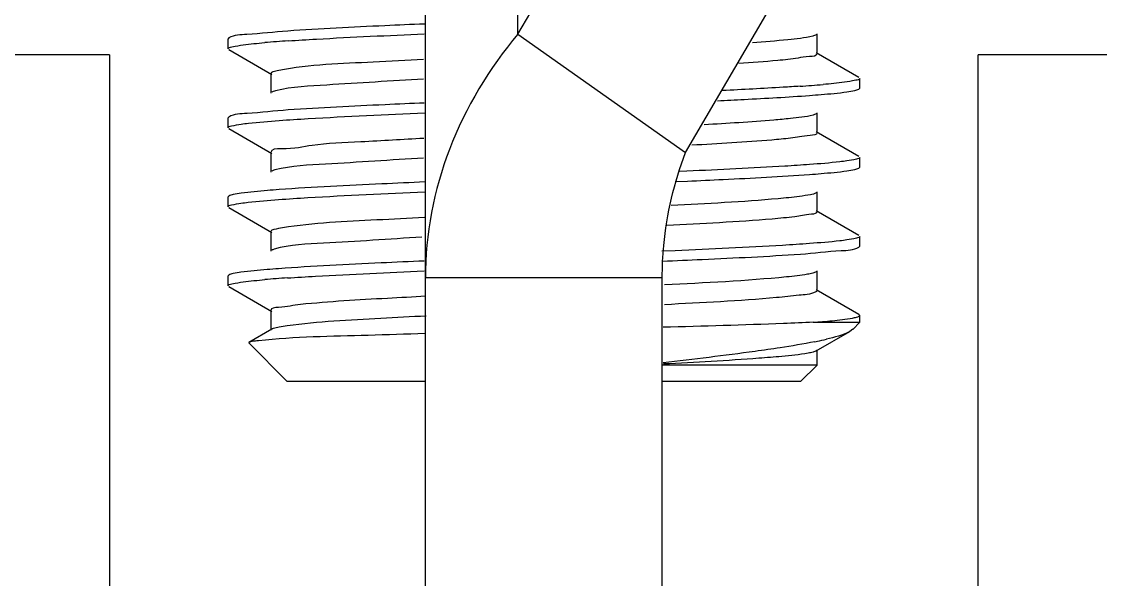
# Model space of a CAD drawing. Extents: x 4995099 to 5303443, y 4627657 to 4889583.
# Drawn here: x 5050719.8 to 5051116.6, y 4748475.9 to 4748680.9 of the extents above; entities that cross this region are included whole.
import ezdxf

# ---------------------------------------------------------------- set-up
doc = ezdxf.new("R2010")
doc.units = 0
doc.header["$LTSCALE"] = 1000
doc.header["$MEASUREMENT"] = 0
doc.layers.get('0').update_dxf_attribs({"color": 4, "linetype": 'CONTINUOUS'})

msp = doc.modelspace()

# ---------------------------------------------------------------- linework, layer by layer
at = {"linetype": 'Continuous'}
for p, q in [((5050902.31, 4748676.35), (5051116.19, 4749041.46)), ((5050963.92, 4748632.79), (5051177.79, 4748997.9)), ((5050902.31, 4748676.35), (5050902.31, 4748890.23)), ((5050868.29, 4748073.38), (5050868.29, 4748832.15)), ((5050795.99, 4748674.9), (5050795.71, 4748674.58)), ((5050795.71, 4748670.95), (5050795.71, 4748674.58)), ((5050795.71, 4748670.95), (5050795.71, 4748674.58)), ((5050902.31, 4748676.35), (5050963.92, 4748632.79)), ((5051012.32, 4748669.13), (5051012.32, 4748676.39)), ((5050795.99, 4748670.63), (5050811.75, 4748661.51)), ((5051027.76, 4748660.38), (5051012, 4748669.5)), ((5050752.15, 4748668.7), (5050665.03, 4748668.7)), ((5050752.15, 4748668.7), (5050752.15, 4748099.09)), ((5051071.59, 4748099.09), (5051071.59, 4748668.7)), ((5051158.71, 4748668.7), (5051071.59, 4748668.7)), ((5050811.43, 4748661.87), (5050811.43, 4748654.61)), ((5051028.03, 4748656.43), (5051028.03, 4748660.06)), ((5051028.03, 4748656.43), (5051028.03, 4748660.06)), ((5051027.76, 4748656.11), (5051028.03, 4748656.43)), ((5050795.99, 4748645.86), (5050795.71, 4748645.54)), ((5050795.71, 4748641.91), (5050795.71, 4748645.54)), ((5050795.71, 4748641.91), (5050795.71, 4748645.54)), ((5051012.32, 4748640.09), (5051012.32, 4748647.35)), ((5050795.99, 4748641.59), (5050811.75, 4748632.47)), ((5051027.76, 4748631.34), (5051012, 4748640.46)), ((5050811.43, 4748632.83), (5050811.43, 4748625.57)), ((5051028.03, 4748627.39), (5051028.03, 4748631.02)), ((5051028.03, 4748627.39), (5051028.03, 4748631.02)), ((5050964.5, 4748625.93), (5050961.83, 4748625.81)), ((5051027.76, 4748627.07), (5051028.03, 4748627.39)), ((5050960.19, 4748622.11), (5050964.69, 4748622.31)), ((5051012.32, 4748611.05), (5051012.32, 4748618.31)), ((5050795.99, 4748616.82), (5050795.71, 4748616.5)), ((5050795.71, 4748612.87), (5050795.71, 4748616.5)), ((5050795.71, 4748612.87), (5050795.71, 4748616.5)), ((5050795.99, 4748612.55), (5050811.75, 4748603.43)), ((5051027.76, 4748602.3), (5051012, 4748611.42)), ((5050811.43, 4748603.79), (5050811.43, 4748596.53)), ((5051028.03, 4748598.35), (5051028.03, 4748601.98)), ((5051028.03, 4748598.35), (5051028.03, 4748601.98)), ((5051027.76, 4748598.03), (5051028.03, 4748598.35)), ((5050960.19, 4748596.7), (5050955.24, 4748596.49)), ((5050795.99, 4748587.78), (5050795.71, 4748587.46)), ((5050795.71, 4748583.83), (5050795.71, 4748587.46)), ((5050795.71, 4748583.83), (5050795.71, 4748587.46)), ((5050955.41, 4748586.74), (5050868.29, 4748586.74)), ((5050955.41, 4748073.38), (5050955.41, 4748586.74)), ((5051012.32, 4748582.01), (5051012.32, 4748589.27)), ((5050795.99, 4748583.51), (5050811.75, 4748574.39)), ((5051027.76, 4748573.26), (5051012, 4748582.38)), ((5050811.43, 4748574.75), (5050811.43, 4748567.49)), ((5051010.97, 4748570.4), (5051028.03, 4748570.4)), ((5051025.45, 4748567.81), (5051028.03, 4748570.4)), ((5051028.03, 4748572.94), (5051027.76, 4748573.26)), ((5051028.03, 4748570.4), (5051028.03, 4748572.94)), ((5050811.75, 4748567.86), (5050803.39, 4748563.02)), ((5051012, 4748559.87), (5051024.39, 4748567.04)), ((5051025.45, 4748567.82), (5051024.39, 4748567.04)), ((5050803.39, 4748563.02), (5050803.31, 4748562.8)), ((5050817.49, 4748548.62), (5050803.31, 4748562.8)), ((5051012.32, 4748554.68), (5051012.32, 4748560.23)), ((5051012.32, 4748554.68), (5050955.41, 4748554.68)), ((5051006.25, 4748548.62), (5051012.32, 4748554.68)), ((5050868.29, 4748548.62), (5050817.49, 4748548.62)), ((5051006.25, 4748548.62), (5050955.41, 4748548.62))]:
    msp.add_line(p, q, dxfattribs=at)
for centre, radius, start, end in [((5050851.25, 4748172.66), 502.3, 93.8141, 94.8058), ((5050972.68, 4749156.16), 500.11, 273.8288, 274.8033), ((5050850.87, 4748090.25), 497.58, 93.8424, 94.8038), ((5050979.91, 4748978.9), 409.67, 274.348, 274.8253), ((5050979.41, 4748722.5), 162.45, 281.4121, 281.7338), ((5050987.06, 4748686.19), 125.35, 281.6827, 283.258)]:
    msp.add_arc(centre, radius, start, end, dxfattribs=at)
for points, knots in [([(5050817.64, 4748677.46), (5050812.63, 4748677.12), (5050805.6, 4748676.15), (5050797.94, 4748676.02), (5050795.99, 4748674.9)], [0, 0, 0, 0, 0.690313, 1, 1, 1, 1]), ([(5050867.9, 4748680.04), (5050863.06, 4748679.84), (5050846.3, 4748679.09), (5050829.54, 4748678.27), (5050817.64, 4748677.46)], [0, 0, 0, 0, 0.28888, 1, 1, 1, 1]), ([(5050817.84, 4748673.85), (5050821.28, 4748674.08), (5050837.96, 4748675.1), (5050854.65, 4748675.84), (5050867.89, 4748676.41)], [0, 0, 0, 0, 0.20666, 1, 1, 1, 1]), ([(5050902.31, 4748676.35), (5050891.77, 4748663.74), (5050874.55, 4748635.45), (5050868.29, 4748602.75), (5050868.29, 4748586.74)], [0, 0, 0, 0, 0.506705, 1, 1, 1, 1]), ([(5051012, 4748676.03), (5051011.62, 4748675.81), (5051008.19, 4748674.86), (5051004.7, 4748674.56), (5051001.64, 4748674.24)], [0, 0, 0, 0, 0.12456, 1, 1, 1, 1]), ([(5050795.71, 4748670.95), (5050795.71, 4748671.47), (5050798.49, 4748671.82), (5050799.89, 4748672.2), (5050801.29, 4748672.39)], [0, 0, 0, 0, 0.271559, 1, 1, 1, 1]), ([(5051012.31, 4748669.13), (5051012.32, 4748668.16), (5051006.83, 4748668.06), (5051004.31, 4748667.26), (5051001.64, 4748666.98)], [0, 0, 0, 0, 0.265827, 1, 1, 1, 1]), ([(5050867.62, 4748667.02), (5050861.46, 4748666.71), (5050843.7, 4748665.58), (5050825.76, 4748665.19), (5050814.33, 4748662.99)], [0, 0, 0, 0, 0.346423, 1, 1, 1, 1]), ([(5051001.64, 4748666.98), (5051000.39, 4748666.85), (5050994.35, 4748666.29), (5050988.3, 4748665.86), (5050983.51, 4748665.54)], [0, 0, 0, 0, 0.208697, 1, 1, 1, 1]), ([(5050814.33, 4748662.99), (5050813.6, 4748662.84), (5050812.76, 4748662.65), (5050811.44, 4748662.18), (5050811.44, 4748661.87)], [0, 0, 0, 0, 0.709574, 1, 1, 1, 1]), ([(5050867.62, 4748659.76), (5050855.74, 4748659.16), (5050837.66, 4748657.81), (5050819.33, 4748656.99), (5050813.21, 4748655.48)], [0, 0, 0, 0, 0.653589, 1, 1, 1, 1]), ([(5051006.07, 4748657.17), (5051004.01, 4748657.03), (5050994.5, 4748656.42), (5050985, 4748655.93), (5050977.56, 4748655.58)], [0, 0, 0, 0, 0.217612, 1, 1, 1, 1]), ([(5051028.03, 4748660.06), (5051028.03, 4748659.53), (5051025.24, 4748659.18), (5051023.83, 4748658.8), (5051022.42, 4748658.61)], [0, 0, 0, 0, 0.271489, 1, 1, 1, 1]), ([(5050813.21, 4748655.48), (5050812.91, 4748655.41), (5050812.42, 4748655.27), (5050811.94, 4748655.09), (5050811.75, 4748654.98)], [0, 0, 0, 0, 0.589728, 1, 1, 1, 1]), ([(5050975.72, 4748651.86), (5050978.98, 4748652.01), (5050990.29, 4748652.57), (5051001.59, 4748653.2), (5051009.62, 4748653.79)], [0, 0, 0, 0, 0.288481, 1, 1, 1, 1]), ([(5051009.62, 4748653.79), (5051011.03, 4748653.89), (5051015.61, 4748654.25), (5051020.19, 4748654.66), (5051023.34, 4748655.11)], [0, 0, 0, 0, 0.307442, 1, 1, 1, 1]), ([(5051023.34, 4748655.11), (5051024.3, 4748655.25), (5051025.78, 4748655.5), (5051027.29, 4748655.84), (5051027.76, 4748656.11)], [0, 0, 0, 0, 0.642991, 1, 1, 1, 1]), ([(5050867.89, 4748651), (5050863.07, 4748650.8), (5050846.38, 4748650.05), (5050829.69, 4748649.24), (5050817.84, 4748648.44)], [0, 0, 0, 0, 0.28855, 1, 1, 1, 1]), ([(5050817.84, 4748648.44), (5050812.78, 4748648.09), (5050805.69, 4748647.11), (5050797.96, 4748646.99), (5050795.99, 4748645.86)], [0, 0, 0, 0, 0.690488, 1, 1, 1, 1]), ([(5050814.46, 4748644.57), (5050818.03, 4748644.83), (5050835.89, 4748645.97), (5050853.77, 4748646.77), (5050868.07, 4748647.38)], [0, 0, 0, 0, 0.199878, 1, 1, 1, 1]), ([(5051002.53, 4748645.3), (5051000.51, 4748645.08), (5050989.93, 4748644.11), (5050979.33, 4748643.47), (5050970.76, 4748642.99)], [0, 0, 0, 0, 0.191776, 1, 1, 1, 1]), ([(5051012, 4748646.99), (5051011.65, 4748646.78), (5051008.52, 4748645.88), (5051005.32, 4748645.59), (5051002.53, 4748645.3)], [0, 0, 0, 0, 0.12695, 1, 1, 1, 1]), ([(5050795.71, 4748641.91), (5050795.71, 4748642.37), (5050798.07, 4748642.75), (5050799.31, 4748643.07), (5050800.51, 4748643.24)], [0, 0, 0, 0, 0.274156, 1, 1, 1, 1]), ([(5050800.51, 4748643.24), (5050801.4, 4748643.36), (5050806.04, 4748643.93), (5050810.7, 4748644.3), (5050814.46, 4748644.57)], [0, 0, 0, 0, 0.191478, 1, 1, 1, 1]), ([(5050867.66, 4748637.99), (5050859.95, 4748637.59), (5050846.69, 4748636.66), (5050827.87, 4748636.08), (5050819.28, 4748633.88), (5050811.44, 4748634.19), (5050811.43, 4748632.83)], [0, 0, 0, 0, 0.408978, 0.726291, 0.927833, 1, 1, 1, 1]), ([(5051002.53, 4748638.04), (5051000.26, 4748637.79), (5050988.2, 4748636.71), (5050976.1, 4748636.02), (5050966.28, 4748635.48)], [0, 0, 0, 0, 0.188503, 1, 1, 1, 1]), ([(5051012.31, 4748640.09), (5051012.32, 4748639.2), (5051007.3, 4748639.02), (5051004.98, 4748638.3), (5051002.53, 4748638.04)], [0, 0, 0, 0, 0.266822, 1, 1, 1, 1]), ([(5050867.64, 4748630.72), (5050855.61, 4748630.11), (5050837.46, 4748628.69), (5050818.98, 4748627.99), (5050812.95, 4748626.38)], [0, 0, 0, 0, 0.658464, 1, 1, 1, 1]), ([(5050955.41, 4748586.74), (5050955.41, 4748590.71), (5050956.14, 4748606.36), (5050959.8, 4748621.84), (5050963.92, 4748632.79)], [0, 0, 0, 0, 0.253333, 1, 1, 1, 1]), ([(5051023.34, 4748629.7), (5051022.47, 4748629.58), (5051017.91, 4748629.02), (5051013.32, 4748628.65), (5051009.62, 4748628.38)], [0, 0, 0, 0, 0.191345, 1, 1, 1, 1]), ([(5051028.03, 4748631.02), (5051028.03, 4748630.57), (5051025.73, 4748630.18), (5051024.52, 4748629.87), (5051023.34, 4748629.7)], [0, 0, 0, 0, 0.274511, 1, 1, 1, 1]), ([(5050812.95, 4748626.38), (5050812.71, 4748626.31), (5050812.3, 4748626.19), (5050811.91, 4748626.03), (5050811.75, 4748625.94)], [0, 0, 0, 0, 0.581089, 1, 1, 1, 1]), ([(5051009.62, 4748628.38), (5051006.57, 4748628.16), (5050991.54, 4748627.17), (5050976.5, 4748626.47), (5050964.5, 4748625.93)], [0, 0, 0, 0, 0.202741, 1, 1, 1, 1]), ([(5051009.59, 4748624.75), (5051011, 4748624.85), (5051015.59, 4748625.21), (5051020.18, 4748625.62), (5051023.33, 4748626.07)], [0, 0, 0, 0, 0.307508, 1, 1, 1, 1]), ([(5051023.33, 4748626.07), (5051024.3, 4748626.2), (5051025.78, 4748626.46), (5051027.29, 4748626.8), (5051027.76, 4748627.07)], [0, 0, 0, 0, 0.64302, 1, 1, 1, 1]), ([(5050868.07, 4748621.97), (5050862.81, 4748621.74), (5050844.93, 4748620.94), (5050827.06, 4748620.08), (5050814.46, 4748619.16)], [0, 0, 0, 0, 0.294353, 1, 1, 1, 1]), ([(5050964.69, 4748622.31), (5050969.07, 4748622.5), (5050984.04, 4748623.2), (5050999.02, 4748623.97), (5051009.59, 4748624.75)], [0, 0, 0, 0, 0.292638, 1, 1, 1, 1]), ([(5050800.51, 4748617.83), (5050799.52, 4748617.69), (5050798.01, 4748617.43), (5050796.47, 4748617.09), (5050795.99, 4748616.82)], [0, 0, 0, 0, 0.643846, 1, 1, 1, 1]), ([(5050814.46, 4748619.16), (5050813.03, 4748619.06), (5050808.37, 4748618.69), (5050803.72, 4748618.28), (5050800.51, 4748617.83)], [0, 0, 0, 0, 0.307315, 1, 1, 1, 1]), ([(5050814.29, 4748615.52), (5050817.86, 4748615.78), (5050835.78, 4748616.93), (5050853.71, 4748617.72), (5050868.07, 4748618.34)], [0, 0, 0, 0, 0.199508, 1, 1, 1, 1]), ([(5051012, 4748617.95), (5051011.37, 4748617.58), (5051009.28, 4748617.17), (5051007.26, 4748616.83), (5051005.92, 4748616.65)], [0, 0, 0, 0, 0.350876, 1, 1, 1, 1]), ([(5050795.71, 4748612.87), (5050795.71, 4748613.32), (5050798.05, 4748613.71), (5050799.27, 4748614.03), (5050800.46, 4748614.19)], [0, 0, 0, 0, 0.274335, 1, 1, 1, 1]), ([(5050800.46, 4748614.19), (5050801.34, 4748614.32), (5050805.94, 4748614.88), (5050810.56, 4748615.24), (5050814.29, 4748615.52)], [0, 0, 0, 0, 0.191445, 1, 1, 1, 1]), ([(5051005.92, 4748616.65), (5051003.29, 4748616.31), (5050987.57, 4748614.78), (5050971.8, 4748613.98), (5050958.69, 4748613.29)], [0, 0, 0, 0, 0.168361, 1, 1, 1, 1]), ([(5051012.31, 4748611.05), (5051012.32, 4748610.3), (5051008.18, 4748609.99), (5051006.19, 4748609.41), (5051004.14, 4748609.18)], [0, 0, 0, 0, 0.268738, 1, 1, 1, 1]), ([(5050867.94, 4748608.96), (5050862.09, 4748608.66), (5050844.68, 4748607.62), (5050827.18, 4748606.97), (5050815.73, 4748605.15)], [0, 0, 0, 0, 0.335812, 1, 1, 1, 1]), ([(5051004.14, 4748609.18), (5051001.39, 4748608.85), (5050985.72, 4748607.43), (5050970, 4748606.62), (5050957.07, 4748605.95)], [0, 0, 0, 0, 0.176564, 1, 1, 1, 1]), ([(5050815.73, 4748605.15), (5050814.65, 4748604.98), (5050813.5, 4748604.7), (5050811.43, 4748604.22), (5050811.43, 4748603.79)], [0, 0, 0, 0, 0.720112, 1, 1, 1, 1]), ([(5050866.97, 4748601.65), (5050854.91, 4748601.03), (5050836.92, 4748599.51), (5050818.5, 4748598.99), (5050812.66, 4748597.25)], [0, 0, 0, 0, 0.664513, 1, 1, 1, 1]), ([(5051028.03, 4748601.98), (5051028.03, 4748601.53), (5051025.73, 4748601.14), (5051024.51, 4748600.83), (5051023.33, 4748600.66)], [0, 0, 0, 0, 0.27452, 1, 1, 1, 1]), ([(5051009.59, 4748599.34), (5051006.28, 4748599.09), (5050989.83, 4748598.03), (5050973.35, 4748597.28), (5050960.19, 4748596.7)], [0, 0, 0, 0, 0.201017, 1, 1, 1, 1]), ([(5051006.21, 4748595.47), (5051011.2, 4748595.81), (5051018.19, 4748596.78), (5051025.81, 4748596.91), (5051027.76, 4748598.03)], [0, 0, 0, 0, 0.690204, 1, 1, 1, 1]), ([(5051023.33, 4748600.66), (5051022.46, 4748600.53), (5051017.89, 4748599.97), (5051013.3, 4748599.61), (5051009.59, 4748599.34)], [0, 0, 0, 0, 0.191315, 1, 1, 1, 1]), ([(5050812.66, 4748597.25), (5050812.48, 4748597.2), (5050812.17, 4748597.1), (5050811.87, 4748596.97), (5050811.75, 4748596.9)], [0, 0, 0, 0, 0.569413, 1, 1, 1, 1]), ([(5050955.46, 4748592.87), (5050960.35, 4748593.08), (5050977.27, 4748593.83), (5050994.19, 4748594.65), (5051006.21, 4748595.47)], [0, 0, 0, 0, 0.2891, 1, 1, 1, 1]), ([(5050814.29, 4748590.11), (5050812.87, 4748590), (5050808.26, 4748589.64), (5050803.64, 4748589.23), (5050800.46, 4748588.78)], [0, 0, 0, 0, 0.307366, 1, 1, 1, 1]), ([(5050867.82, 4748592.92), (5050862.56, 4748592.69), (5050844.71, 4748591.89), (5050826.86, 4748591.03), (5050814.29, 4748590.11)], [0, 0, 0, 0, 0.294609, 1, 1, 1, 1]), ([(5050800.46, 4748588.78), (5050799.49, 4748588.65), (5050797.99, 4748588.39), (5050796.46, 4748588.05), (5050795.99, 4748587.78)], [0, 0, 0, 0, 0.643454, 1, 1, 1, 1]), ([(5050817.53, 4748586.71), (5050820.98, 4748586.94), (5050837.73, 4748587.96), (5050854.49, 4748588.72), (5050867.8, 4748589.29)], [0, 0, 0, 0, 0.206107, 1, 1, 1, 1]), ([(5051008.83, 4748588.05), (5051006.28, 4748587.6), (5050988.76, 4748585.72), (5050971.18, 4748584.89), (5050956.19, 4748584.12)], [0, 0, 0, 0, 0.147214, 1, 1, 1, 1]), ([(5051011.99, 4748588.91), (5051011.64, 4748588.7), (5051010.57, 4748588.39), (5051009.5, 4748588.17), (5051008.83, 4748588.05)], [0, 0, 0, 0, 0.376557, 1, 1, 1, 1]), ([(5050795.71, 4748583.83), (5050795.71, 4748584.35), (5050798.48, 4748584.7), (5050799.89, 4748585.08), (5050801.28, 4748585.26)], [0, 0, 0, 0, 0.271614, 1, 1, 1, 1]), ([(5051012.32, 4748582.01), (5051012.32, 4748581.81), (5051009.86, 4748580.45), (5051007.79, 4748580.6), (5051005.7, 4748580.33)], [0, 0, 0, 0, 0.08596, 1, 1, 1, 1]), ([(5050868.43, 4748579.95), (5050863.72, 4748579.7), (5050848.35, 4748578.87), (5050832.98, 4748578.01), (5050822.36, 4748576.93)], [0, 0, 0, 0, 0.306539, 1, 1, 1, 1]), ([(5051005.7, 4748580.33), (5051002.94, 4748579.97), (5050986.48, 4748578.4), (5050969.97, 4748577.57), (5050956.25, 4748576.87)], [0, 0, 0, 0, 0.168449, 1, 1, 1, 1]), ([(5050822.36, 4748576.93), (5050819.63, 4748576.65), (5050817.06, 4748575.83), (5050811.43, 4748575.74), (5050811.44, 4748574.75)], [0, 0, 0, 0, 0.734394, 1, 1, 1, 1]), ([(5050868.51, 4748572.69), (5050862.97, 4748572.41), (5050845.95, 4748571.44), (5050828.89, 4748570.64), (5050817.5, 4748569.11)], [0, 0, 0, 0, 0.325706, 1, 1, 1, 1]), ([(5051010.97, 4748570.4), (5051007.31, 4748570.23), (5050988.89, 4748569.48), (5050970.46, 4748568.96), (5050955.7, 4748568.56)], [0, 0, 0, 0, 0.198632, 1, 1, 1, 1]), ([(5051014.37, 4748570.67), (5051015.54, 4748570.77), (5051019.22, 4748571.11), (5051022.91, 4748571.49), (5051025.39, 4748571.95)], [0, 0, 0, 0, 0.318168, 1, 1, 1, 1]), ([(5051025.39, 4748571.95), (5051025.89, 4748572.04), (5051026.7, 4748572.22), (5051027.5, 4748572.47), (5051027.77, 4748572.63)], [0, 0, 0, 0, 0.619944, 1, 1, 1, 1]), ([(5051027.77, 4748572.63), (5051027.84, 4748572.67), (5051027.96, 4748572.75), (5051028.03, 4748572.88), (5051028.03, 4748572.94)], [0, 0, 0, 0, 0.597477, 1, 1, 1, 1]), ([(5050868.14, 4748566.23), (5050861.16, 4748566.03), (5050840.76, 4748565.31), (5050820.3, 4748565.04), (5050806.94, 4748563.64)], [0, 0, 0, 0, 0.34233, 1, 1, 1, 1]), ([(5050812.46, 4748568.15), (5050812.32, 4748568.11), (5050812.08, 4748568.02), (5050811.85, 4748567.92), (5050811.75, 4748567.86)], [0, 0, 0, 0, 0.559909, 1, 1, 1, 1]), ([(5050817.5, 4748569.11), (5050816.48, 4748568.97), (5050814.79, 4748568.71), (5050813.11, 4748568.36), (5050812.46, 4748568.15)], [0, 0, 0, 0, 0.599115, 1, 1, 1, 1]), ([(5050806.94, 4748563.64), (5050806.14, 4748563.56), (5050804.97, 4748563.39), (5050803.74, 4748563.22), (5050803.39, 4748563.02)], [0, 0, 0, 0, 0.666426, 1, 1, 1, 1]), ([(5050998.82, 4748561.04), (5050995.73, 4748560.56), (5050981.38, 4748558.5), (5050966.98, 4748556.82), (5050955.69, 4748555.53)], [0, 0, 0, 0, 0.215985, 1, 1, 1, 1]), ([(5050999.37, 4748557.86), (5050996.57, 4748557.6), (5050982.09, 4748556.44), (5050967.59, 4748555.67), (5050955.89, 4748555.07)], [0, 0, 0, 0, 0.193571, 1, 1, 1, 1]), ([(5051010.88, 4748559.45), (5051010.28, 4748559.29), (5051006.47, 4748558.53), (5051002.61, 4748558.16), (5050999.37, 4748557.86)], [0, 0, 0, 0, 0.160547, 1, 1, 1, 1]), ([(5051012, 4748559.87), (5051011.85, 4748559.78), (5051011.48, 4748559.63), (5051011.1, 4748559.51), (5051010.88, 4748559.45)], [0, 0, 0, 0, 0.420841, 1, 1, 1, 1])]:
    msp.add_open_spline(points, degree=3, knots=knots, dxfattribs=at)
for points in [[(5050801.29, 4748672.39), (5050803.91, 4748672.73), (5050806.54, 4748672.97), (5050809.17, 4748673.19)], [(5051001.64, 4748674.24), (5050997.29, 4748673.8), (5050992.93, 4748673.46), (5050988.56, 4748673.15)], [(5051022.42, 4748658.61), (5051019.81, 4748658.28), (5051017.18, 4748658.03), (5051014.55, 4748657.81)], [(5050801.28, 4748585.26), (5050803.91, 4748585.61), (5050806.56, 4748585.85), (5050809.2, 4748586.08)], [(5051024.39, 4748567.04), (5051021.78, 4748565.53), (5051018.74, 4748564.88), (5051015.81, 4748564.18)], [(5051011.55, 4748563.26), (5051007.33, 4748562.4), (5051003.08, 4748561.7), (5050998.82, 4748561.04)]]:
    msp.add_open_spline(points, degree=3, dxfattribs=at)

doc.saveas('drawing.dxf')
